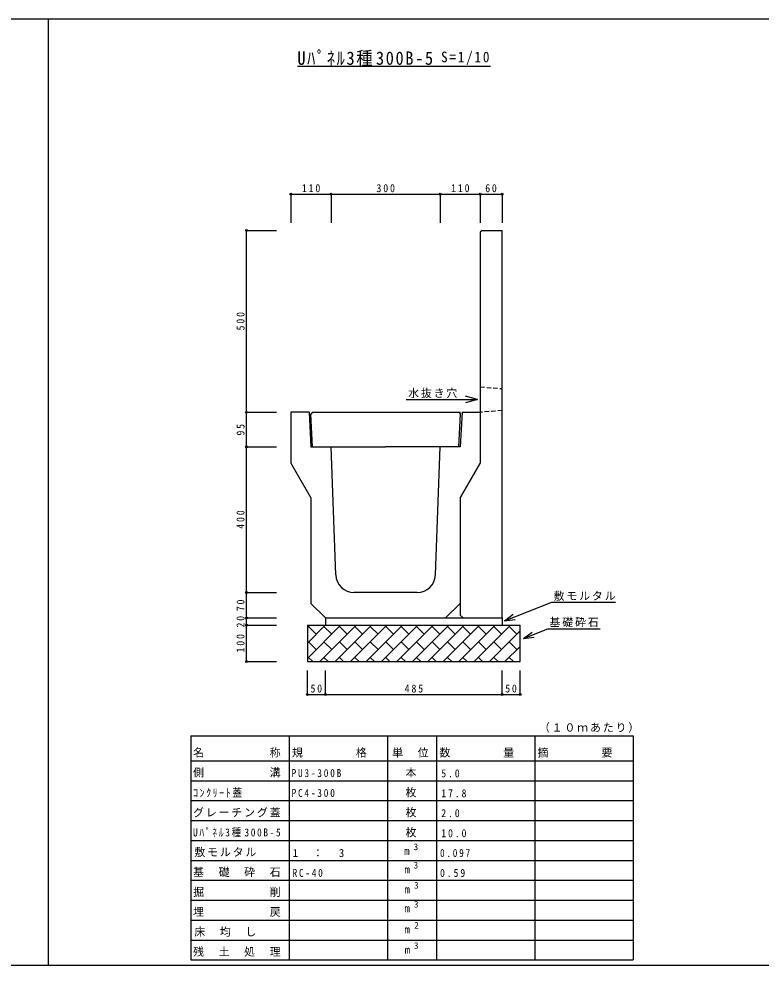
# Model space of a CAD drawing. Units: millimetres at full size, sheet at 1:10. Extents: x -3970 to 4030, y -1264 to 1336.
# Drawn here: x -50 to 1989, y -1264 to 1336 of the extents above; entities that cross this region are included whole.
import ezdxf
from ezdxf.enums import TextEntityAlignment as Align

# ---------------------------------------------------------------- set-up
doc = ezdxf.new("R2010")
doc.units = ezdxf.units.MM
doc.header["$LTSCALE"] = 10
doc.header["$PDMODE"] = 32
doc.header["$PDSIZE"] = 5
doc.linetypes.add('DASHED1', pattern=[1.8, 1.2, -0.6])
doc.layers.add('0-0_通り芯', color=3, linetype='Continuous')
doc.layers.add('0-3_建具', color=7, linetype='Continuous')
doc.styles.add('ＭＳ ゴシック', font='')
doc.styles.get('ＭＳ ゴシック').set_extended_font_data('MS Gothic')

msp = doc.modelspace()

# ---------------------------------------------------------------- linework, layer by layer
at = {"layer": '0-0_通り芯', "color": 2}
for p, q in [((30.1, 1336.5), (30.1, -1263.5)), ((30.1, -1263.5), (4030.1, -1263.5))]:
    msp.add_line(p, q, dxfattribs=at)
at = {"layer": '0-0_通り芯'}
for p, q in [((1222.6, 755.46), (1277.6, 755.46)), ((1277.6, -309.54), (1277.6, 755.46)), ((747.6, 255.46), (752.6, 160.46)), ((756.6, 255.46), (751.86, 250.46)), ((756.6, 160.46), (751.86, 250.46)), ((756.6, 255.46), (1163.6, 255.46)), ((1158.6, 255.46), (1163.34, 250.46)), ((1158.6, 160.46), (1163.34, 250.46)), ((1167.6, 255.46), (1162.6, 160.46)), ((1167.6, 255.46), (1217.6, 255.46)), ((752.6, 160.46), (957.6, 160.46)), ((820.68, -191.54), (807.6, 160.46)), ((1162.6, 160.46), (957.6, 160.46)), ((1094.52, -191.54), (1107.6, 160.46)), ((1217.6, 115.46), (1162.6, 20.2)), ((1162.6, 20.46), (1217.6, 115.46)), ((752.6, 20.2), (752.6, -269.54)), ((1162.6, 20.46), (1162.6, -301.54)), ((1044.56, -239.54), (870.64, -239.54)), ((792.6, -309.54), (752.6, -269.54)), ((1122.6, -309.54), (1162.6, -269.54)), ((792.6, -309.54), (1132.6, -309.54)), ((792.6, -309.54), (792.6, -329.54)), ((1132.6, -309.54), (1277.6, -309.54)), ((1162.6, -301.54), (1170.6, -309.54)), ((1277.6, -309.54), (1277.6, -329.54)), ((742.6, -329.54), (742.6, -429.54)), ((742.6, -421.08), (834.14, -329.54)), ((742.6, -378.66), (791.71, -329.54)), ((742.6, -336.23), (749.29, -329.54)), ((742.6, -329.54), (1327.6, -329.54)), ((767.04, -354.22), (745.83, -333)), ((776.57, -429.54), (876.57, -329.54)), ((809.47, -354.22), (788.25, -333)), ((818.99, -429.54), (918.99, -329.54)), ((851.89, -354.22), (830.68, -333)), ((861.42, -429.54), (961.42, -329.54)), ((894.32, -354.22), (873.11, -333)), ((903.85, -429.54), (1003.85, -329.54)), ((936.75, -354.22), (915.53, -333)), ((946.27, -429.54), (1046.27, -329.54)), ((979.17, -354.22), (957.96, -333)), ((988.7, -429.54), (1088.7, -329.54)), ((1021.6, -354.22), (1000.38, -333)), ((1031.13, -429.54), (1131.13, -329.54)), ((1064.02, -354.22), (1042.81, -333)), ((1073.55, -429.54), (1173.55, -329.54)), ((1106.45, -354.22), (1085.24, -333)), ((1115.98, -429.54), (1215.98, -329.54)), ((1148.88, -354.22), (1127.66, -333)), ((1158.4, -429.54), (1258.4, -329.54)), ((1191.3, -354.22), (1170.09, -333)), ((1200.83, -429.54), (1300.83, -329.54)), ((1233.73, -354.22), (1212.52, -333)), ((1276.16, -354.22), (1254.94, -333)), ((1318.58, -354.22), (1297.37, -333)), ((1243.26, -429.54), (1327.6, -345.2)), ((767.04, -396.64), (745.83, -375.43)), ((809.47, -396.64), (788.25, -375.43)), ((851.89, -396.64), (830.68, -375.43)), ((894.32, -396.64), (873.11, -375.43)), ((936.75, -396.64), (915.53, -375.43)), ((979.17, -396.64), (957.96, -375.43)), ((1021.6, -396.64), (1000.38, -375.43)), ((1064.02, -396.64), (1042.81, -375.43)), ((1106.45, -396.64), (1085.24, -375.43)), ((1148.88, -396.64), (1127.66, -375.43)), ((1191.3, -396.64), (1170.09, -375.43)), ((1233.73, -396.64), (1212.52, -375.43)), ((1276.16, -396.64), (1254.94, -375.43)), ((1285.68, -429.54), (1327.6, -387.63)), ((1318.58, -396.64), (1297.37, -375.43)), ((757.51, -429.54), (745.83, -417.86)), ((799.94, -429.54), (788.25, -417.86)), ((842.37, -429.54), (830.68, -417.86)), ((884.79, -429.54), (873.11, -417.86)), ((927.22, -429.54), (915.53, -417.86)), ((969.64, -429.54), (957.96, -417.86)), ((1012.07, -429.54), (1000.38, -417.86)), ((1054.5, -429.54), (1042.81, -417.86)), ((1096.92, -429.54), (1085.24, -417.86)), ((1139.35, -429.54), (1127.66, -417.86)), ((1181.78, -429.54), (1170.09, -417.86)), ((1224.2, -429.54), (1212.52, -417.86)), ((1266.63, -429.54), (1254.94, -417.86)), ((1309.06, -429.54), (1297.37, -417.86))]:
    msp.add_line(p, q, dxfattribs=at)
at = {"layer": '0-0_通り芯', "linetype": 'DASHED1'}
for p, q in [((1217.6, 325.46), (1277.6, 320.46)), ((1277.6, 260.46), (1217.6, 255.46))]:
    msp.add_line(p, q, dxfattribs=at)
at = {"layer": '0-0_通り芯', "color": 2}
for points in [[(-3969.9, 1336.5), (4030.1, 1336.5), (4030.1, -1263.5)], [(-3969.9, -1263.5), (-1969.9, -1263.5), (30.1, -1263.5)]]:
    msp.add_lwpolyline(points, dxfattribs=at)
at = {"layer": '0-0_通り芯'}
for points in [[(1222.6, 755.46), (1217.6, 750.46), (1217.6, 115.46)], [(747.6, 255.46), (697.6, 255.46), (697.6, 115.46), (752.6, 20.2)], [(742.6, -429.54), (1327.6, -429.54), (1327.6, -329.54)]]:
    msp.add_lwpolyline(points, dxfattribs=at)
for centre, start, end in [((870.64, -189.54), 182.2906, 270), ((1044.56, -189.54), 270, 357.70938)]:
    msp.add_arc(centre, 50, start, end, dxfattribs=at)
at = {"layer": '0-3_建具'}
for p, q in [((715.1, 1206.5), (1245.77, 1206.5)), ((697.6, 855.12), (807.6, 855.12)), ((697.6, 855.12), (697.6, 776.12)), ((807.6, 855.12), (807.6, 776.12)), ((807.6, 855.12), (1107.6, 855.12)), ((1107.6, 855.12), (1107.6, 776.12)), ((1107.6, 855.12), (1217.6, 855.12)), ((1217.6, 855.12), (1217.6, 776.12)), ((1217.6, 855.12), (1277.6, 855.12)), ((1277.6, 855.12), (1277.6, 776.12)), ((575.18, 255.46), (575.18, 755.46)), ((575.18, 755.46), (657.38, 755.46)), ((1210.47, 290.95), (1177.55, 281.76)), ((575.18, 160.46), (575.18, 255.46)), ((575.18, 255.46), (657.38, 255.46)), ((575.18, -239.54), (575.18, 160.46)), ((575.18, 160.46), (657.38, 160.46)), ((575.18, -309.54), (575.18, -239.54)), ((575.18, -239.54), (657.38, -239.54)), ((1284.08, -317.08), (1413.99, -266.17)), ((1413.99, -266.17), (1589.17, -266.17)), ((575.18, -329.54), (575.18, -309.54)), ((575.18, -309.54), (657.38, -309.54)), ((1284.08, -317.08), (1308.23, -299.28)), ((575.18, -429.54), (575.18, -329.54)), ((575.18, -329.54), (657.38, -329.54)), ((1284.08, -317.08), (1313.9, -313.74)), ((1336.42, -366.12), (1403.72, -339.82)), ((1336.42, -366.12), (1360.58, -348.34)), ((1336.42, -366.12), (1366.23, -362.81)), ((1403.72, -339.82), (1546.76, -339.82)), ((575.18, -429.54), (657.38, -429.54)), ((742.6, -519.82), (742.6, -453.92)), ((792.6, -519.82), (792.6, -453.92)), ((1277.6, -519.82), (1277.6, -453.92)), ((1327.6, -519.82), (1327.6, -453.92)), ((742.6, -519.82), (792.6, -519.82)), ((792.6, -519.82), (1277.6, -519.82)), ((1277.6, -519.82), (1327.6, -519.82)), ((422.6, -633.78), (1637.6, -633.78)), ((422.6, -633.78), (422.6, -1249.38)), ((692.6, -633.78), (692.6, -1249.38)), ((962.6, -633.78), (962.6, -1249.38)), ((1097.6, -633.78), (1097.6, -1249.38)), ((1367.6, -633.78), (1367.6, -1249.38)), ((1637.6, -633.78), (1637.6, -1249.38)), ((422.6, -702.18), (1637.6, -702.18)), ((422.6, -756.9), (1637.6, -756.9)), ((422.6, -811.62), (1637.6, -811.62)), ((422.6, -866.34), (1637.6, -866.34)), ((422.6, -921.34), (1637.6, -921.34)), ((422.6, -975.78), (1637.6, -975.78)), ((422.6, -1030.5), (1637.6, -1030.5)), ((422.6, -1085.22), (1637.6, -1085.22)), ((422.6, -1139.94), (1637.6, -1139.94)), ((422.6, -1194.66), (1637.6, -1194.66)), ((422.6, -1249.38), (1637.6, -1249.38)), ((508.1, -1249.38), (1417.1, -1249.38))]:
    msp.add_line(p, q, dxfattribs=at)
msp.add_lwpolyline([(1014.16, 290.95), (1210.47, 290.95), (1177.55, 300.13)], dxfattribs=at)
for p in [(697.6, 855.12), (807.6, 855.12), (1107.6, 855.12), (1217.6, 855.12), (1277.6, 855.12), (575.18, 755.46), (575.18, 255.46), (575.18, 160.46), (575.18, -239.54), (575.18, -309.54), (575.18, -329.54), (575.18, -429.54), (742.6, -519.82), (792.6, -519.82), (1277.6, -519.82), (1327.6, -519.82)]:
    msp.add_point(p, dxfattribs=at)

# ---------------------------------------------------------------- texts
at = {"layer": '0-3_建具', "color": 4, "style": 'ＭＳ ゴシック'}
for s, p in [('3', (1034.62, -953.16)), ('3', (1034.62, -1003.78)), ('3', (1035.79, -1058.84)), ('3', (1035.52, -1111.1)), ('2', (1036.42, -1168.62)), ('3', (1035.52, -1224.71))]:
    msp.add_text(s, height=18.33, dxfattribs=at).set_placement(p, align=Align.BOTTOM_LEFT)
at = {"layer": '0-3_建具', "style": 'ＭＳ ゴシック'}
for p in [(1008.52, -967.52), (1009.42, -1018.14), (1009.42, -1072.86), (1009.42, -1124.84), (1009.51, -1182.98), (1009.69, -1239.07)]:
    msp.add_text('m', height=21.99, dxfattribs=at).set_placement(p, align=Align.BOTTOM_LEFT)
at = {"layer": '0-3_建具', "color": 3, "insert": (715.1, 1206.5), "char_height": 36.66, "attachment_point": 7, "style": 'ＭＳ ゴシック'}
msp.add_mtext('\\T1.2;\\W0.9;Uﾊﾟﾈﾙ3種300B-5', dxfattribs=at)
at = {"layer": '0-3_建具', "attachment_point": 7, "style": 'ＭＳ ゴシック'}
for s, insert, char_height in [('\\T1.28;\\W0.9;S=1/10', (1110.04, 1210.19), 29.33), ('\\T1.38;\\W0.9;110', (727.6, 860.12), 21.99), ('\\T1.38;\\W0.9;300', (932.6, 860.12), 21.99), ('\\T1.38;\\W0.9;110', (1137.6, 860.12), 21.99), ('\\T1.36;\\W0.9;60', (1231.35, 860.12), 21.99), ('\\T1.17;水抜き穴', (1019.38, 294.51), 21.99), ('\\T1.17;敷モルタル', (1419.21, -262.6), 21.99), ('\\T1.17;基礎砕石', (1407.9, -334.86), 21.99), ('\\T1.36;\\W0.9;50', (751.35, -514.82), 21.99), ('\\T1.38;\\W0.9;485', (1010.1, -514.82), 21.99), ('\\T1.36;\\W0.9;50', (1286.35, -514.82), 21.99), ('\\T1.17;（１０ｍあたり）', (1378.85, -624.84), 21.99), ('\\T1.17;名\u3000\u3000\u3000\u3000\u3000称', (428.6, -693.24), 21.99), ('\\T1.17;規\u3000\u3000\u3000\u3000格', (700.35, -693.24), 21.99), ('\\T1.17;単\u3000位', (975.6, -693.24), 21.99), ('\\T1.17;数\u3000\u3000\u3000\u3000量', (1105.35, -693.24), 21.99), ('\\T1.17;摘\u3000\u3000\u3000\u3000要', (1375.35, -693.24), 21.99), ('\\T1.17;側\u3000\u3000\u3000\u3000\u3000溝', (428.6, -747.96), 21.99), ('\\T1.39;\\W0.85;PU3-300B', (699.35, -747.17), 21.99), ('\\T1.17;\u3000本', (977.35, -747.96), 21.99), ('\\T1.38;\\W0.9;5.0', (1110.6, -747.96), 21.99), ('\\T1.33;\\W0.9;ｺﾝｸﾘｰﾄ蓋', (428.6, -802.68), 21.99), ('\\T1.39;\\W0.85;PC4-300', (699.35, -801.89), 21.99), ('\\T1.17;\u3000枚', (977.35, -802.68), 21.99), ('\\T1.38;\\W0.9;17.8', (1110.6, -802.68), 21.99), ('\\T1.17;グレーチング蓋', (428.6, -857.4), 21.99), ('\\T1.17;\u3000枚', (977.35, -857.4), 21.99), ('\\T1.38;\\W0.9;2.0', (1110.6, -857.4), 21.99), ('\\T1.36;\\W0.85;Uﾊﾟﾈﾙ3種300B-5', (428.6, -912.4), 21.99), ('\\T1.17;\u3000枚', (977.35, -912.4), 21.99), ('\\T1.38;\\W0.9;10.0', (1110.6, -912.4), 21.99), ('\\T1.17;敷モルタル', (432.1, -966.84), 21.99), ('\\T1.21;1\u3000：\u30003', (702.1, -966.84), 21.99), ('\\T1.38;\\W0.85;0.097', (1107.1, -966.84), 21.99), ('\\T1.17;基\u3000礎\u3000砕\u3000石', (428.6, -1021.56), 21.99), ('\\T1.38;\\W0.85;RC-40', (702.1, -1021.56), 21.99), ('\\T1.38;\\W0.9;0.59', (1107.1, -1021.56), 21.99), ('\\T1.17;掘\u3000\u3000\u3000\u3000\u3000削', (428.6, -1076.28), 21.99), ('\\T1.17;埋\u3000\u3000\u3000\u3000\u3000戻', (428.6, -1131), 21.99), ('\\T1.17;床\u3000均\u3000し', (432.1, -1185.72), 21.99), ('\\T1.17;残\u3000土\u3000処\u3000理', (428.6, -1240.44), 21.99)]:
    msp.add_mtext(s, dxfattribs=dict(at, insert=insert, char_height=char_height))
at = {"layer": '0-3_建具', "char_height": 21.99, "attachment_point": 7, "rotation": 90, "style": 'ＭＳ ゴシック'}
for s, insert in [('\\T1.38;\\W0.9;500', (570.18, 480.46)), ('\\T1.36;\\W0.9;95', (570.18, 191.71)), ('\\T1.38;\\W0.9;400', (570.18, -64.54)), ('\\T1.36;\\W0.9;70', (570.18, -290.79)), ('\\T1.36;\\W0.9;20', (570.18, -335.79)), ('\\T1.38;\\W0.9;100', (570.18, -404.54))]:
    msp.add_mtext(s, dxfattribs=dict(at, insert=insert))

doc.saveas('drawing.dxf')
